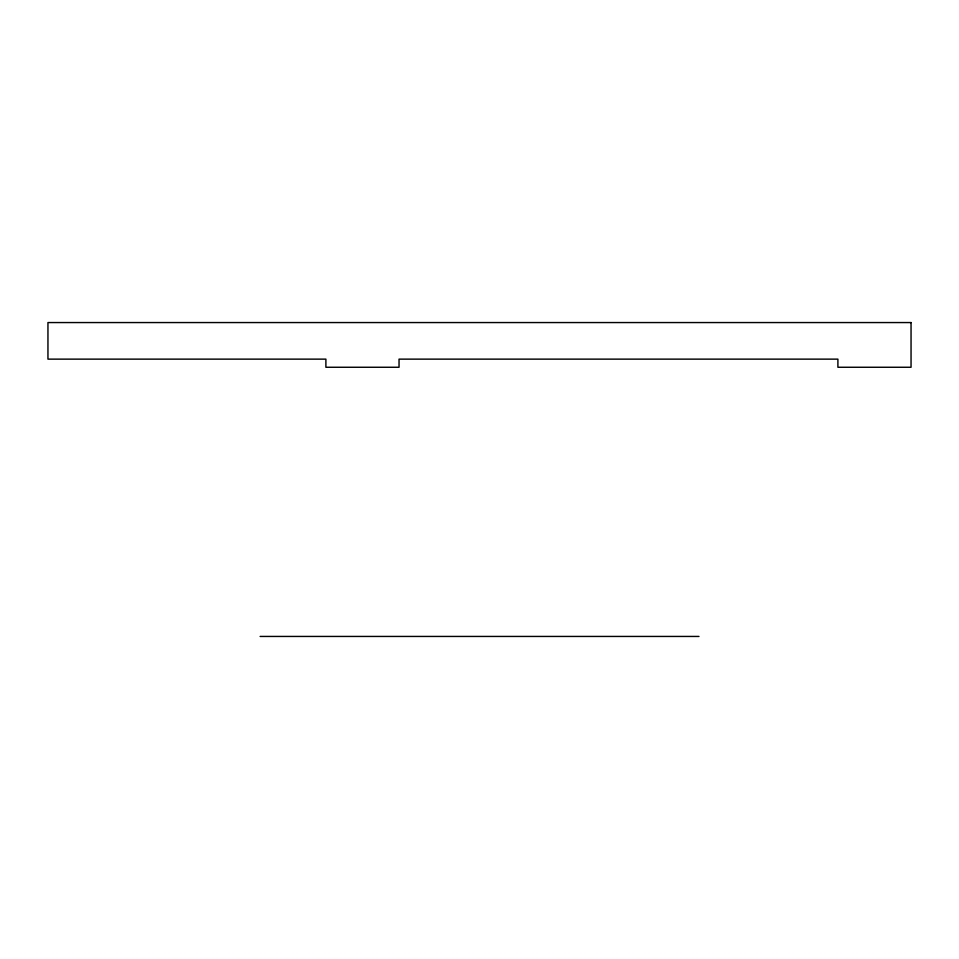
<?xml version="1.0" encoding="UTF-8"?>
<svg xmlns="http://www.w3.org/2000/svg" width="959" height="959" viewBox="0 0 959 959"><rect width="100%" height="100%" fill="white"/><g stroke="black" fill="none" stroke-linecap="round" stroke-linejoin="round"><path stroke-width="1.44" d="M260.117 636.44L698.991 636.44M911.05 322.56L47.95 322.56L47.95 359.134L325.892 359.134L325.892 367.261L399.04 367.261L399.04 359.134L837.902 359.134L837.902 367.261L911.05 367.261L911.05 322.56"/></g></svg>
